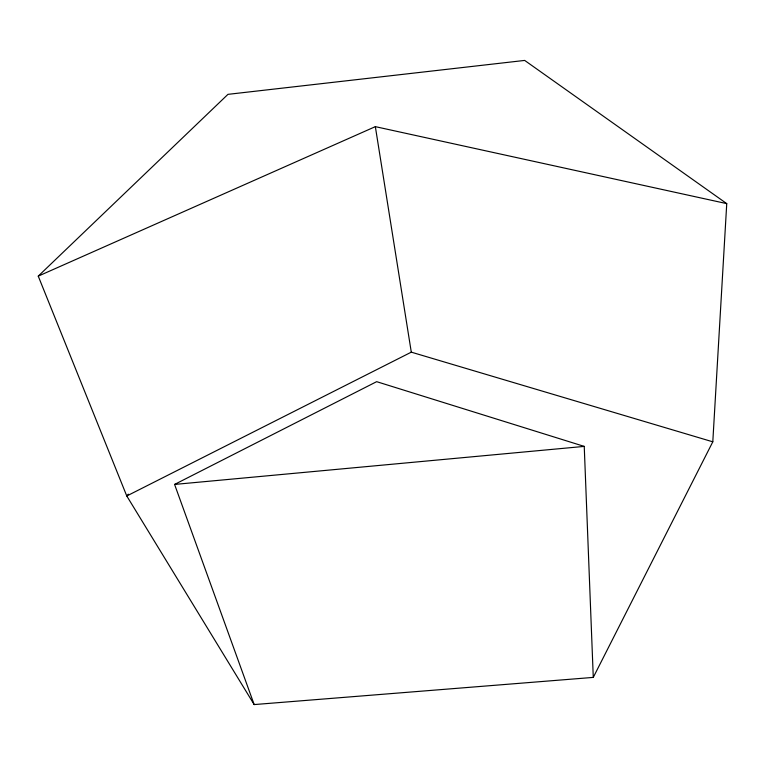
<?xml version="1.0" encoding="UTF-8"?>
<svg xmlns="http://www.w3.org/2000/svg" width="765" height="765" viewBox="0 0 765 765"><rect width="100%" height="100%" fill="white"/><g stroke="black" fill="none" stroke-linecap="round" stroke-linejoin="round"><path stroke-width="1.15" d="M712.798 441.816L726.75 203.624L524.675 60.425L227.96 94.353L38.25 276.136L126.77 495.978L254.171 704.575L593.277 677.398L712.798 441.816L411.293 352.158L126.77 495.978L128.31 494.161M254.171 704.575L174.583 484.427L376.657 381.668L584.24 446.397L593.277 677.398M38.25 276.136L375.347 126.646L726.75 203.624M174.583 484.427L584.24 446.397M375.347 126.646L411.293 352.158"/></g></svg>
